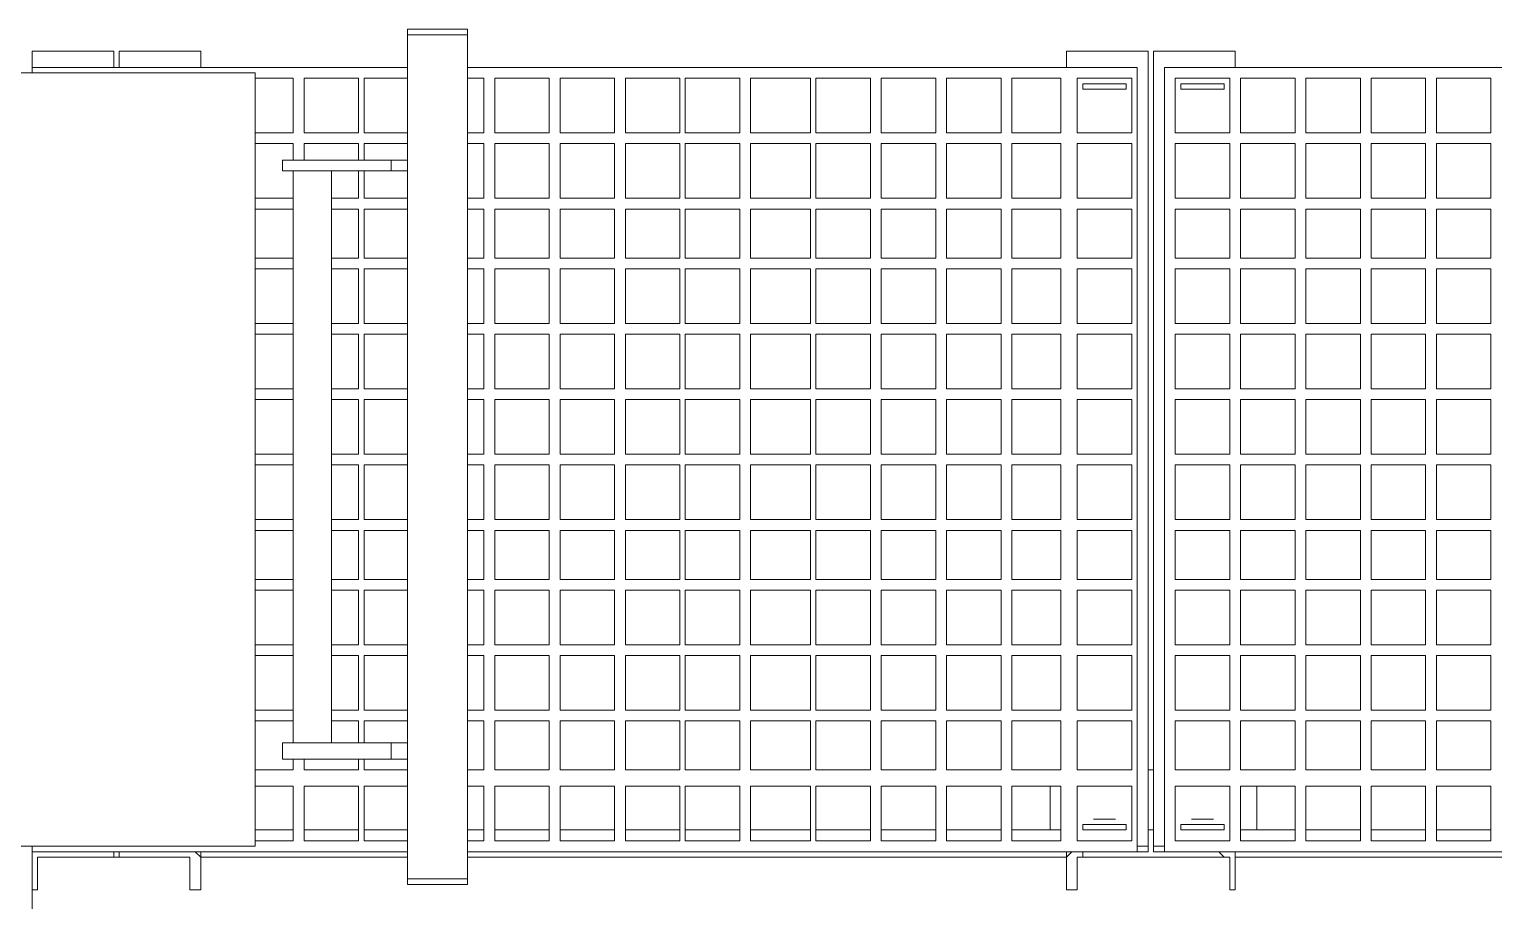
# Model space of a CAD drawing. Header units: metres. Extents: x -13933 to 152404, y -7861 to 21912.
# Drawn here: x 3802.2 to 3888.8, y 681.2 to 732.8 of the extents above; entities that cross this region are included whole.
import ezdxf

# ---------------------------------------------------------------- set-up
doc = ezdxf.new("R2010")
doc.units = ezdxf.units.M
doc.header["$LTSCALE"] = 100
doc.header["$MEASUREMENT"] = 0
doc.layers.get('0').update_dxf_attribs({"color": 9, "lineweight": 9})
doc.layers.add('32-ekipman', color=9, linetype='Continuous', lineweight=9)

# ---------------------------------------------------------------- blocks, each defined once
blk = doc.blocks.new('h')
for points in [[(182020.943, -16362.411), (182020.943, -16252.874)], [(181949.744, -16359.834), (181950.066, -16359.834)], [(181949.744, -16362.089), (181949.744, -16359.834)], [(181950.066, -16361.767), (181950.066, -16359.834)], [(181959.087, -16359.834), (181959.731, -16359.834)], [(181959.087, -16361.767), (181959.087, -16359.834)], [(181959.731, -16362.089), (181959.731, -16359.834)], [(181995.169, -16360.478), (181995.169, -16360.156)], [(181995.492, -16360.156), (181995.169, -16360.156)], [(181995.492, -16360.156), (181998.391, -16360.156)], [(181998.713, -16360.156), (181998.391, -16360.156)], [(181998.713, -16360.478), (181998.713, -16360.156)], [(182010.956, -16359.834), (182011.6, -16359.834)], [(182010.956, -16362.089), (182010.956, -16359.834)], [(182011.6, -16361.767), (182011.6, -16359.834)], [(182020.943, -16359.834), (182020.621, -16359.834)], [(182020.621, -16361.767), (182020.621, -16359.834)], [(181995.169, -16360.478), (181998.713, -16360.478)], [(181995.169, -16360.478), (181995.169, -16410.414)], [(181998.713, -16410.414), (181998.713, -16360.478)], [(181949.744, -16361.767), (181892.398, -16361.767)], [(181949.744, -16361.767), (181949.744, -16362.089)], [(181950.066, -16361.767), (181950.066, -16361.767), (181950.388, -16361.767), (181950.71, -16362.089)], [(181959.087, -16361.767), (181950.388, -16361.767)], [(181959.087, -16361.767), (181959.087, -16361.767), (181958.765, -16361.767), (181958.765, -16362.089), (181958.442, -16362.089)], [(181959.731, -16361.767), (181959.409, -16362.089)], [(181995.169, -16361.767), (181959.731, -16361.767)], [(182010.956, -16361.767), (181998.713, -16361.767)], [(182010.956, -16361.767), (182010.956, -16361.767), (182011.278, -16362.089)], [(182020.298, -16361.767), (182011.6, -16361.767)], [(182012.244, -16361.767), (182011.6, -16361.767), (182011.6, -16361.767)], [(182015.788, -16361.767), (182012.244, -16361.767)], [(182015.788, -16362.089), (182015.788, -16361.767)], [(182019.976, -16361.767), (182016.11, -16361.767)], [(182016.11, -16361.767), (182016.11, -16362.089)], [(182020.621, -16361.767), (182020.621, -16361.767), (182019.976, -16361.767)], [(182020.943, -16362.089), (182020.943, -16361.767)], [(181953.932, -16362.089), (181888.21, -16362.089)], [(181937.824, -16362.733), (181934.602, -16362.733)], [(181934.602, -16362.733), (181934.602, -16365.955)], [(181937.824, -16365.955), (181937.824, -16362.733)], [(181941.69, -16362.733), (181938.468, -16362.733)], [(181938.468, -16362.733), (181938.468, -16365.955)], [(181941.69, -16365.955), (181941.69, -16362.733)], [(181945.556, -16362.733), (181942.334, -16362.733)], [(181942.334, -16362.733), (181942.334, -16365.955)], [(181945.556, -16365.955), (181945.556, -16362.733)], [(181949.422, -16362.733), (181946.2, -16362.733)], [(181946.2, -16362.733), (181946.2, -16365.955)], [(181949.422, -16365.955), (181949.422, -16362.733)], [(181953.288, -16362.733), (181950.066, -16362.733)], [(181950.066, -16362.733), (181950.066, -16365.955)], [(181954.576, -16362.089), (181950.71, -16362.089)], [(181953.288, -16365.955), (181953.288, -16362.733)], [(181953.932, -16408.481), (181953.932, -16362.089)], [(181954.576, -16362.411), (181953.932, -16362.411)], [(181954.576, -16409.447), (181954.576, -16362.089)], [(181954.899, -16362.089), (181958.442, -16362.089)], [(181954.899, -16409.447), (181954.899, -16362.089)], [(181955.543, -16362.411), (181954.899, -16362.411)], [(181995.169, -16362.089), (181955.543, -16362.089)], [(181955.543, -16362.089), (181955.543, -16408.481)], [(181959.087, -16362.733), (181955.865, -16362.733)], [(181955.865, -16362.733), (181955.865, -16365.955)], [(181959.087, -16365.955), (181959.087, -16362.733)], [(181962.953, -16362.733), (181960.053, -16362.733)], [(181960.053, -16362.733), (181960.053, -16365.955)], [(181962.953, -16365.955), (181962.953, -16362.733)], [(181966.819, -16362.733), (181963.597, -16362.733)], [(181963.597, -16362.733), (181963.597, -16365.955)], [(181966.819, -16365.955), (181966.819, -16362.733)], [(181970.685, -16362.733), (181967.463, -16362.733)], [(181967.463, -16362.733), (181967.463, -16365.955)], [(181970.685, -16365.955), (181970.685, -16362.733)], [(181974.551, -16362.733), (181971.329, -16362.733)], [(181971.329, -16362.733), (181971.329, -16365.955)], [(181974.551, -16365.955), (181974.551, -16362.733)], [(181978.417, -16362.733), (181974.873, -16362.733)], [(181974.873, -16362.733), (181974.873, -16365.955)], [(181978.417, -16365.955), (181978.417, -16362.733)], [(181982.283, -16362.733), (181979.061, -16362.733)], [(181979.061, -16362.733), (181979.061, -16365.955)], [(181982.283, -16365.955), (181982.283, -16362.733)], [(181985.827, -16362.733), (181982.605, -16362.733)], [(181982.605, -16362.733), (181982.605, -16365.955)], [(181985.827, -16365.955), (181985.827, -16362.733)], [(181989.693, -16362.733), (181986.471, -16362.733)], [(181986.471, -16362.733), (181986.471, -16365.955)], [(181989.693, -16365.955), (181989.693, -16362.733)], [(181993.559, -16362.733), (181990.337, -16362.733)], [(181990.337, -16362.733), (181990.337, -16365.955)], [(181993.559, -16365.955), (181993.559, -16362.733)], [(181995.169, -16362.733), (181994.203, -16362.733)], [(181994.203, -16362.733), (181994.203, -16365.955)], [(182020.943, -16362.089), (181998.713, -16362.089)], [(182001.291, -16362.733), (181998.713, -16362.733)], [(182001.291, -16365.955), (182001.291, -16362.733)], [(182004.834, -16362.733), (182001.613, -16362.733)], [(182001.613, -16362.733), (182001.613, -16365.955)], [(182004.834, -16365.955), (182004.834, -16362.733)], [(182007.734, -16362.733), (182005.479, -16362.733)], [(182005.479, -16362.733), (182005.479, -16365.955)], [(182007.734, -16362.411), (182021.587, -16362.411)], [(182007.734, -16408.159), (182007.734, -16362.411)], [(182020.621, -16362.089), (182020.943, -16362.089)], [(182020.943, -16362.411), (182020.943, -16362.089)], [(181937.824, -16363.378), (181934.602, -16363.378)], [(181941.69, -16363.378), (181938.468, -16363.378)], [(181945.556, -16363.378), (181942.334, -16363.378)], [(181949.422, -16363.378), (181946.2, -16363.378)], [(181948.455, -16365.955), (181948.455, -16363.378)], [(181952.966, -16363.378), (181950.388, -16363.378)], [(181950.388, -16363.7), (181950.388, -16363.378)], [(181952.321, -16363.378), (181951.033, -16363.378)], [(181952.966, -16363.7), (181952.966, -16363.378)], [(181954.899, -16363.378), (181954.576, -16363.378)], [(181956.187, -16363.378), (181958.765, -16363.378)], [(181956.187, -16363.378), (181956.187, -16363.7)], [(181956.832, -16363.378), (181958.12, -16363.378)], [(181958.765, -16363.378), (181958.765, -16363.7)], [(181962.953, -16363.378), (181960.053, -16363.378)], [(181960.698, -16363.378), (181960.698, -16365.955)], [(181966.819, -16363.378), (181963.597, -16363.378)], [(181970.685, -16363.378), (181967.463, -16363.378)], [(181974.551, -16363.378), (181971.329, -16363.378)], [(181978.417, -16363.378), (181974.873, -16363.378)], [(181982.283, -16363.378), (181979.061, -16363.378)], [(181985.827, -16363.378), (181982.605, -16363.378)], [(181989.693, -16363.378), (181986.471, -16363.378)], [(181993.559, -16363.378), (181990.337, -16363.378)], [(181995.169, -16363.378), (181994.203, -16363.378)], [(182001.291, -16363.378), (181998.713, -16363.378)], [(182004.834, -16363.378), (182001.613, -16363.378)], [(182007.734, -16363.378), (182005.479, -16363.378)], [(181952.966, -16363.7), (181950.388, -16363.7)], [(181951.033, -16364.022), (181952.321, -16364.022)], [(181958.765, -16363.7), (181956.187, -16363.7)], [(181958.12, -16364.022), (181956.832, -16364.022)], [(181934.602, -16365.955), (181937.824, -16365.955)], [(181938.468, -16365.955), (181941.69, -16365.955)], [(181942.334, -16365.955), (181945.556, -16365.955)], [(181946.2, -16365.955), (181949.422, -16365.955)], [(181950.066, -16365.955), (181953.288, -16365.955)], [(181955.865, -16365.955), (181959.087, -16365.955)], [(181960.053, -16365.955), (181962.953, -16365.955)], [(181963.597, -16365.955), (181966.819, -16365.955)], [(181967.463, -16365.955), (181970.685, -16365.955)], [(181971.329, -16365.955), (181974.551, -16365.955)], [(181974.873, -16365.955), (181978.417, -16365.955)], [(181979.061, -16365.955), (181982.283, -16365.955)], [(181982.605, -16365.955), (181985.827, -16365.955)], [(181986.471, -16365.955), (181989.693, -16365.955)], [(181990.337, -16365.955), (181993.559, -16365.955)], [(181994.203, -16365.955), (181995.169, -16365.955)], [(181998.713, -16365.955), (182001.291, -16365.955)], [(182001.613, -16365.955), (182004.834, -16365.955)], [(182005.479, -16365.955), (182007.734, -16365.955)], [(181937.824, -16366.921), (181934.602, -16366.921)], [(181934.602, -16366.921), (181934.602, -16369.821)], [(181937.824, -16369.821), (181937.824, -16366.921)], [(181941.69, -16366.921), (181938.468, -16366.921)], [(181938.468, -16366.921), (181938.468, -16369.821)], [(181941.69, -16369.821), (181941.69, -16366.921)], [(181945.556, -16366.921), (181942.334, -16366.921)], [(181942.334, -16366.921), (181942.334, -16369.821)], [(181945.556, -16369.821), (181945.556, -16366.921)], [(181949.422, -16366.921), (181946.2, -16366.921)], [(181946.2, -16366.921), (181946.2, -16369.821)], [(181949.422, -16366.921), (181948.455, -16366.921)], [(181949.422, -16369.821), (181949.422, -16366.921)], [(181953.288, -16366.921), (181950.066, -16366.921)], [(181950.066, -16366.921), (181950.066, -16369.821)], [(181953.288, -16369.821), (181953.288, -16366.921)], [(181954.899, -16366.921), (181954.576, -16366.921)], [(181959.087, -16366.921), (181955.865, -16366.921)], [(181955.865, -16366.921), (181955.865, -16369.821)], [(181959.087, -16369.821), (181959.087, -16366.921)], [(181960.698, -16366.921), (181960.053, -16366.921)], [(181962.953, -16366.921), (181960.053, -16366.921)], [(181960.053, -16366.921), (181960.053, -16369.821)], [(181962.953, -16369.821), (181962.953, -16366.921)], [(181966.819, -16366.921), (181963.597, -16366.921)], [(181963.597, -16366.921), (181963.597, -16369.821)], [(181966.819, -16369.821), (181966.819, -16366.921)], [(181970.685, -16366.921), (181967.463, -16366.921)], [(181967.463, -16366.921), (181967.463, -16369.821)], [(181970.685, -16369.821), (181970.685, -16366.921)], [(181974.551, -16366.921), (181971.329, -16366.921)], [(181971.329, -16366.921), (181971.329, -16369.821)], [(181974.551, -16369.821), (181974.551, -16366.921)], [(181978.417, -16366.921), (181974.873, -16366.921)], [(181974.873, -16366.921), (181974.873, -16369.821)], [(181978.417, -16369.821), (181978.417, -16366.921)], [(181982.283, -16366.921), (181979.061, -16366.921)], [(181979.061, -16366.921), (181979.061, -16369.821)], [(181982.283, -16369.821), (181982.283, -16366.921)], [(181985.827, -16366.921), (181982.605, -16366.921)], [(181982.605, -16366.921), (181982.605, -16369.821)], [(181985.827, -16369.821), (181985.827, -16366.921)], [(181989.693, -16366.921), (181986.471, -16366.921)], [(181986.471, -16366.921), (181986.471, -16369.821)], [(181989.693, -16369.821), (181989.693, -16366.921)], [(181993.559, -16366.921), (181990.337, -16366.921)], [(181990.337, -16366.921), (181990.337, -16369.821)], [(181993.559, -16369.821), (181993.559, -16366.921)], [(181995.169, -16366.921), (181994.203, -16366.921)], [(181994.203, -16366.921), (181994.203, -16369.821)], [(182001.291, -16366.921), (181998.713, -16366.921)], [(182001.291, -16367.566), (182001.291, -16366.921)], [(182004.834, -16366.921), (182001.613, -16366.921)], [(182001.613, -16366.921), (182001.613, -16367.566)], [(182004.834, -16367.566), (182004.834, -16366.921)], [(182007.734, -16366.921), (182005.479, -16366.921)], [(182005.479, -16366.921), (182005.479, -16367.566)], [(182006.123, -16367.566), (181998.713, -16367.566)], [(181999.68, -16367.566), (181999.68, -16368.532)], [(182006.123, -16367.566), (182006.123, -16368.532)], [(182006.123, -16368.532), (181998.713, -16368.532)], [(182001.291, -16369.821), (182001.291, -16368.532)], [(182001.613, -16368.532), (182001.613, -16369.821)], [(182003.224, -16402.36), (182003.224, -16368.532)], [(182005.479, -16402.36), (182005.479, -16368.532)], [(181934.602, -16369.821), (181937.824, -16369.821)], [(181937.824, -16370.465), (181934.602, -16370.465)], [(181934.602, -16370.465), (181934.602, -16373.687)], [(181937.824, -16373.687), (181937.824, -16370.465)], [(181938.468, -16369.821), (181941.69, -16369.821)], [(181941.69, -16370.465), (181938.468, -16370.465)], [(181938.468, -16370.465), (181938.468, -16373.687)], [(181941.69, -16373.687), (181941.69, -16370.465)], [(181942.334, -16369.821), (181945.556, -16369.821)], [(181945.556, -16370.465), (181942.334, -16370.465)], [(181942.334, -16370.465), (181942.334, -16373.687)], [(181945.556, -16373.687), (181945.556, -16370.465)], [(181946.2, -16369.821), (181949.422, -16369.821)], [(181949.422, -16370.465), (181946.2, -16370.465)], [(181946.2, -16370.465), (181946.2, -16373.687)], [(181949.422, -16373.687), (181949.422, -16370.465)], [(181950.066, -16369.821), (181953.288, -16369.821)], [(181953.288, -16370.465), (181950.066, -16370.465)], [(181950.066, -16370.465), (181950.066, -16373.687)], [(181953.288, -16373.687), (181953.288, -16370.465)], [(181955.865, -16369.821), (181959.087, -16369.821)], [(181959.087, -16370.465), (181955.865, -16370.465)], [(181955.865, -16370.465), (181955.865, -16373.687)], [(181959.087, -16373.687), (181959.087, -16370.465)], [(181960.053, -16369.821), (181962.953, -16369.821)], [(181962.953, -16370.465), (181960.053, -16370.465)], [(181960.053, -16370.465), (181960.053, -16373.687)], [(181962.953, -16373.687), (181962.953, -16370.465)], [(181963.597, -16369.821), (181966.819, -16369.821)], [(181966.819, -16370.465), (181963.597, -16370.465)], [(181963.597, -16370.465), (181963.597, -16373.687)], [(181966.819, -16373.687), (181966.819, -16370.465)], [(181967.463, -16369.821), (181970.685, -16369.821)], [(181970.685, -16370.465), (181967.463, -16370.465)], [(181967.463, -16370.465), (181967.463, -16373.687)], [(181970.685, -16373.687), (181970.685, -16370.465)], [(181971.329, -16369.821), (181974.551, -16369.821)], [(181974.551, -16370.465), (181971.329, -16370.465)], [(181971.329, -16370.465), (181971.329, -16373.687)], [(181974.551, -16373.687), (181974.551, -16370.465)], [(181974.873, -16369.821), (181978.417, -16369.821)], [(181978.417, -16370.465), (181974.873, -16370.465)], [(181974.873, -16370.465), (181974.873, -16373.687)], [(181978.417, -16373.687), (181978.417, -16370.465)], [(181979.061, -16369.821), (181982.283, -16369.821)], [(181982.283, -16370.465), (181979.061, -16370.465)], [(181979.061, -16370.465), (181979.061, -16373.687)], [(181982.283, -16373.687), (181982.283, -16370.465)], [(181982.605, -16369.821), (181985.827, -16369.821)], [(181985.827, -16370.465), (181982.605, -16370.465)], [(181982.605, -16370.465), (181982.605, -16373.687)], [(181985.827, -16373.687), (181985.827, -16370.465)], [(181986.471, -16369.821), (181989.693, -16369.821)], [(181989.693, -16370.465), (181986.471, -16370.465)], [(181986.471, -16370.465), (181986.471, -16373.687)], [(181989.693, -16373.687), (181989.693, -16370.465)], [(181990.337, -16369.821), (181993.559, -16369.821)], [(181993.559, -16370.465), (181990.337, -16370.465)], [(181990.337, -16370.465), (181990.337, -16373.687)], [(181993.559, -16373.687), (181993.559, -16370.465)], [(181994.203, -16369.821), (181995.169, -16369.821)], [(181995.169, -16370.465), (181994.203, -16370.465)], [(181994.203, -16370.465), (181994.203, -16373.687)], [(181998.713, -16369.821), (182001.291, -16369.821)], [(182001.291, -16370.465), (181998.713, -16370.465)], [(182001.291, -16373.687), (182001.291, -16370.465)], [(182001.613, -16369.821), (182003.224, -16369.821)], [(182003.224, -16370.465), (182001.613, -16370.465)], [(182001.613, -16370.465), (182001.613, -16373.687)], [(182005.479, -16369.821), (182007.734, -16369.821)], [(182007.734, -16370.465), (182005.479, -16370.465)], [(181934.602, -16373.687), (181937.824, -16373.687)], [(181938.468, -16373.687), (181941.69, -16373.687)], [(181942.334, -16373.687), (181945.556, -16373.687)], [(181946.2, -16373.687), (181949.422, -16373.687)], [(181950.066, -16373.687), (181953.288, -16373.687)], [(181955.865, -16373.687), (181959.087, -16373.687)], [(181960.053, -16373.687), (181962.953, -16373.687)], [(181963.597, -16373.687), (181966.819, -16373.687)], [(181967.463, -16373.687), (181970.685, -16373.687)], [(181971.329, -16373.687), (181974.551, -16373.687)], [(181974.873, -16373.687), (181978.417, -16373.687)], [(181979.061, -16373.687), (181982.283, -16373.687)], [(181982.605, -16373.687), (181985.827, -16373.687)], [(181986.471, -16373.687), (181989.693, -16373.687)], [(181990.337, -16373.687), (181993.559, -16373.687)], [(181994.203, -16373.687), (181995.169, -16373.687)], [(181998.713, -16373.687), (182001.291, -16373.687)], [(182001.613, -16373.687), (182003.224, -16373.687)], [(182005.479, -16373.687), (182007.734, -16373.687)], [(181937.824, -16374.331), (181934.602, -16374.331)], [(181934.602, -16374.331), (181934.602, -16377.553)], [(181937.824, -16377.553), (181937.824, -16374.331)], [(181941.69, -16374.331), (181938.468, -16374.331)], [(181938.468, -16374.331), (181938.468, -16377.553)], [(181941.69, -16377.553), (181941.69, -16374.331)], [(181945.556, -16374.331), (181942.334, -16374.331)], [(181942.334, -16374.331), (181942.334, -16377.553)], [(181945.556, -16377.553), (181945.556, -16374.331)], [(181949.422, -16374.331), (181946.2, -16374.331)], [(181946.2, -16374.331), (181946.2, -16377.553)], [(181949.422, -16377.553), (181949.422, -16374.331)], [(181953.288, -16374.331), (181950.066, -16374.331)], [(181950.066, -16374.331), (181950.066, -16377.553)], [(181953.288, -16377.553), (181953.288, -16374.331)], [(181959.087, -16374.331), (181955.865, -16374.331)], [(181955.865, -16374.331), (181955.865, -16377.553)], [(181959.087, -16377.553), (181959.087, -16374.331)], [(181962.953, -16374.331), (181960.053, -16374.331)], [(181960.053, -16374.331), (181960.053, -16377.553)], [(181962.953, -16377.553), (181962.953, -16374.331)], [(181966.819, -16374.331), (181963.597, -16374.331)], [(181963.597, -16374.331), (181963.597, -16377.553)], [(181966.819, -16377.553), (181966.819, -16374.331)], [(181970.685, -16374.331), (181967.463, -16374.331)], [(181967.463, -16374.331), (181967.463, -16377.553)], [(181970.685, -16377.553), (181970.685, -16374.331)], [(181974.551, -16374.331), (181971.329, -16374.331)], [(181971.329, -16374.331), (181971.329, -16377.553)], [(181974.551, -16377.553), (181974.551, -16374.331)], [(181978.417, -16374.331), (181974.873, -16374.331)], [(181974.873, -16374.331), (181974.873, -16377.553)], [(181978.417, -16377.553), (181978.417, -16374.331)], [(181982.283, -16374.331), (181979.061, -16374.331)], [(181979.061, -16374.331), (181979.061, -16377.553)], [(181982.283, -16377.553), (181982.283, -16374.331)], [(181985.827, -16374.331), (181982.605, -16374.331)], [(181982.605, -16374.331), (181982.605, -16377.553)], [(181985.827, -16377.553), (181985.827, -16374.331)], [(181989.693, -16374.331), (181986.471, -16374.331)], [(181986.471, -16374.331), (181986.471, -16377.553)], [(181989.693, -16377.553), (181989.693, -16374.331)], [(181993.559, -16374.331), (181990.337, -16374.331)], [(181990.337, -16374.331), (181990.337, -16377.553)], [(181993.559, -16377.553), (181993.559, -16374.331)], [(181995.169, -16374.331), (181994.203, -16374.331)], [(181994.203, -16374.331), (181994.203, -16377.553)], [(182001.291, -16374.331), (181998.713, -16374.331)], [(182001.291, -16377.553), (182001.291, -16374.331)], [(182003.224, -16374.331), (182001.613, -16374.331)], [(182001.613, -16374.331), (182001.613, -16377.553)], [(182007.734, -16374.331), (182005.479, -16374.331)], [(181934.602, -16377.553), (181937.824, -16377.553)], [(181937.824, -16378.197), (181934.602, -16378.197)], [(181934.602, -16378.197), (181934.602, -16381.097)], [(181937.824, -16381.097), (181937.824, -16378.197)], [(181938.468, -16377.553), (181941.69, -16377.553)], [(181941.69, -16378.197), (181938.468, -16378.197)], [(181938.468, -16378.197), (181938.468, -16381.097)], [(181941.69, -16381.097), (181941.69, -16378.197)], [(181942.334, -16377.553), (181945.556, -16377.553)], [(181945.556, -16378.197), (181942.334, -16378.197)], [(181942.334, -16378.197), (181942.334, -16381.097)], [(181945.556, -16381.097), (181945.556, -16378.197)], [(181946.2, -16377.553), (181949.422, -16377.553)], [(181949.422, -16378.197), (181946.2, -16378.197)], [(181946.2, -16378.197), (181946.2, -16381.097)], [(181949.422, -16381.097), (181949.422, -16378.197)], [(181950.066, -16377.553), (181953.288, -16377.553)], [(181953.288, -16378.197), (181950.066, -16378.197)], [(181950.066, -16378.197), (181950.066, -16381.097)], [(181953.288, -16381.097), (181953.288, -16378.197)], [(181955.865, -16377.553), (181959.087, -16377.553)], [(181959.087, -16378.197), (181955.865, -16378.197)], [(181955.865, -16378.197), (181955.865, -16381.097)], [(181959.087, -16381.097), (181959.087, -16378.197)], [(181960.053, -16377.553), (181962.953, -16377.553)], [(181962.953, -16378.197), (181960.053, -16378.197)], [(181960.053, -16378.197), (181960.053, -16381.097)], [(181962.953, -16381.097), (181962.953, -16378.197)], [(181963.597, -16377.553), (181966.819, -16377.553)], [(181966.819, -16378.197), (181963.597, -16378.197)], [(181963.597, -16378.197), (181963.597, -16381.097)], [(181966.819, -16381.097), (181966.819, -16378.197)], [(181967.463, -16377.553), (181970.685, -16377.553)], [(181970.685, -16378.197), (181967.463, -16378.197)], [(181967.463, -16378.197), (181967.463, -16381.097)], [(181970.685, -16381.097), (181970.685, -16378.197)], [(181971.329, -16377.553), (181974.551, -16377.553)], [(181974.551, -16378.197), (181971.329, -16378.197)], [(181971.329, -16378.197), (181971.329, -16381.097)], [(181974.551, -16381.097), (181974.551, -16378.197)], [(181974.873, -16377.553), (181978.417, -16377.553)], [(181978.417, -16378.197), (181974.873, -16378.197)], [(181974.873, -16378.197), (181974.873, -16381.097)], [(181978.417, -16381.097), (181978.417, -16378.197)], [(181979.061, -16377.553), (181982.283, -16377.553)], [(181982.283, -16378.197), (181979.061, -16378.197)], [(181979.061, -16378.197), (181979.061, -16381.097)], [(181982.283, -16381.097), (181982.283, -16378.197)], [(181982.605, -16377.553), (181985.827, -16377.553)], [(181985.827, -16378.197), (181982.605, -16378.197)], [(181982.605, -16378.197), (181982.605, -16381.097)], [(181985.827, -16381.097), (181985.827, -16378.197)], [(181986.471, -16377.553), (181989.693, -16377.553)], [(181989.693, -16378.197), (181986.471, -16378.197)], [(181986.471, -16378.197), (181986.471, -16381.097)], [(181989.693, -16381.097), (181989.693, -16378.197)], [(181990.337, -16377.553), (181993.559, -16377.553)], [(181993.559, -16378.197), (181990.337, -16378.197)], [(181990.337, -16378.197), (181990.337, -16381.097)], [(181993.559, -16381.097), (181993.559, -16378.197)], [(181994.203, -16377.553), (181995.169, -16377.553)], [(181995.169, -16378.197), (181994.203, -16378.197)], [(181994.203, -16378.197), (181994.203, -16381.097)], [(181998.713, -16377.553), (182001.291, -16377.553)], [(182001.291, -16378.197), (181998.713, -16378.197)], [(182001.291, -16381.097), (182001.291, -16378.197)], [(182001.613, -16377.553), (182003.224, -16377.553)], [(182003.224, -16378.197), (182001.613, -16378.197)], [(182001.613, -16378.197), (182001.613, -16381.097)], [(182005.479, -16377.553), (182007.734, -16377.553)], [(182007.734, -16378.197), (182005.479, -16378.197)], [(181934.602, -16381.097), (181937.824, -16381.097)], [(181937.824, -16381.741), (181934.602, -16381.741)], [(181934.602, -16381.741), (181934.602, -16384.963)], [(181937.824, -16384.963), (181937.824, -16381.741)], [(181938.468, -16381.097), (181941.69, -16381.097)], [(181941.69, -16381.741), (181938.468, -16381.741)], [(181938.468, -16381.741), (181938.468, -16384.963)], [(181941.69, -16384.963), (181941.69, -16381.741)], [(181942.334, -16381.097), (181945.556, -16381.097)], [(181945.556, -16381.741), (181942.334, -16381.741)], [(181942.334, -16381.741), (181942.334, -16384.963)], [(181945.556, -16384.963), (181945.556, -16381.741)], [(181946.2, -16381.097), (181949.422, -16381.097)], [(181949.422, -16381.741), (181946.2, -16381.741)], [(181946.2, -16381.741), (181946.2, -16384.963)], [(181949.422, -16384.963), (181949.422, -16381.741)], [(181950.066, -16381.097), (181953.288, -16381.097)], [(181953.288, -16381.741), (181950.066, -16381.741)], [(181950.066, -16381.741), (181950.066, -16384.963)], [(181953.288, -16384.963), (181953.288, -16381.741)], [(181955.865, -16381.097), (181959.087, -16381.097)], [(181959.087, -16381.741), (181955.865, -16381.741)], [(181955.865, -16381.741), (181955.865, -16384.963)], [(181959.087, -16384.963), (181959.087, -16381.741)], [(181960.053, -16381.097), (181962.953, -16381.097)], [(181962.953, -16381.741), (181960.053, -16381.741)], [(181960.053, -16381.741), (181960.053, -16384.963)], [(181962.953, -16384.963), (181962.953, -16381.741)], [(181963.597, -16381.097), (181966.819, -16381.097)], [(181966.819, -16381.741), (181963.597, -16381.741)], [(181963.597, -16381.741), (181963.597, -16384.963)], [(181966.819, -16384.963), (181966.819, -16381.741)], [(181967.463, -16381.097), (181970.685, -16381.097)], [(181970.685, -16381.741), (181967.463, -16381.741)], [(181967.463, -16381.741), (181967.463, -16384.963)], [(181970.685, -16384.963), (181970.685, -16381.741)], [(181971.329, -16381.097), (181974.551, -16381.097)], [(181974.551, -16381.741), (181971.329, -16381.741)], [(181971.329, -16381.741), (181971.329, -16384.963)], [(181974.551, -16384.963), (181974.551, -16381.741)], [(181974.873, -16381.097), (181978.417, -16381.097)], [(181978.417, -16381.741), (181974.873, -16381.741)], [(181974.873, -16381.741), (181974.873, -16384.963)], [(181978.417, -16384.963), (181978.417, -16381.741)], [(181979.061, -16381.097), (181982.283, -16381.097)], [(181982.283, -16381.741), (181979.061, -16381.741)], [(181979.061, -16381.741), (181979.061, -16384.963)], [(181982.283, -16384.963), (181982.283, -16381.741)], [(181982.605, -16381.097), (181985.827, -16381.097)], [(181985.827, -16381.741), (181982.605, -16381.741)], [(181982.605, -16381.741), (181982.605, -16384.963)], [(181985.827, -16384.963), (181985.827, -16381.741)], [(181986.471, -16381.097), (181989.693, -16381.097)], [(181989.693, -16381.741), (181986.471, -16381.741)], [(181986.471, -16381.741), (181986.471, -16384.963)], [(181989.693, -16384.963), (181989.693, -16381.741)], [(181990.337, -16381.097), (181993.559, -16381.097)], [(181993.559, -16381.741), (181990.337, -16381.741)], [(181990.337, -16381.741), (181990.337, -16384.963)], [(181993.559, -16384.963), (181993.559, -16381.741)], [(181994.203, -16381.097), (181995.169, -16381.097)], [(181995.169, -16381.741), (181994.203, -16381.741)], [(181994.203, -16381.741), (181994.203, -16384.963)], [(181998.713, -16381.097), (182001.291, -16381.097)], [(182001.291, -16381.741), (181998.713, -16381.741)], [(182001.291, -16384.963), (182001.291, -16381.741)], [(182001.613, -16381.097), (182003.224, -16381.097)], [(182003.224, -16381.741), (182001.613, -16381.741)], [(182001.613, -16381.741), (182001.613, -16384.963)], [(182005.479, -16381.097), (182007.734, -16381.097)], [(182007.734, -16381.741), (182005.479, -16381.741)], [(181934.602, -16384.963), (181937.824, -16384.963)], [(181938.468, -16384.963), (181941.69, -16384.963)], [(181942.334, -16384.963), (181945.556, -16384.963)], [(181946.2, -16384.963), (181949.422, -16384.963)], [(181950.066, -16384.963), (181953.288, -16384.963)], [(181955.865, -16384.963), (181959.087, -16384.963)], [(181960.053, -16384.963), (181962.953, -16384.963)], [(181963.597, -16384.963), (181966.819, -16384.963)], [(181967.463, -16384.963), (181970.685, -16384.963)], [(181971.329, -16384.963), (181974.551, -16384.963)], [(181974.873, -16384.963), (181978.417, -16384.963)], [(181979.061, -16384.963), (181982.283, -16384.963)], [(181982.605, -16384.963), (181985.827, -16384.963)], [(181986.471, -16384.963), (181989.693, -16384.963)], [(181990.337, -16384.963), (181993.559, -16384.963)], [(181994.203, -16384.963), (181995.169, -16384.963)], [(181998.713, -16384.963), (182001.291, -16384.963)], [(182001.613, -16384.963), (182003.224, -16384.963)], [(182005.479, -16384.963), (182007.734, -16384.963)], [(181937.824, -16385.607), (181934.602, -16385.607)], [(181934.602, -16385.607), (181934.602, -16388.829)], [(181937.824, -16388.829), (181937.824, -16385.607)], [(181941.69, -16385.607), (181938.468, -16385.607)], [(181938.468, -16385.607), (181938.468, -16388.829)], [(181941.69, -16388.829), (181941.69, -16385.607)], [(181945.556, -16385.607), (181942.334, -16385.607)], [(181942.334, -16385.607), (181942.334, -16388.829)], [(181945.556, -16388.829), (181945.556, -16385.607)], [(181949.422, -16385.607), (181946.2, -16385.607)], [(181946.2, -16385.607), (181946.2, -16388.829)], [(181949.422, -16388.829), (181949.422, -16385.607)], [(181953.288, -16385.607), (181950.066, -16385.607)], [(181950.066, -16385.607), (181950.066, -16388.829)], [(181953.288, -16388.829), (181953.288, -16385.607)], [(181959.087, -16385.607), (181955.865, -16385.607)], [(181955.865, -16385.607), (181955.865, -16388.829)], [(181959.087, -16388.829), (181959.087, -16385.607)], [(181962.953, -16385.607), (181960.053, -16385.607)], [(181960.053, -16385.607), (181960.053, -16388.829)], [(181962.953, -16388.829), (181962.953, -16385.607)], [(181966.819, -16385.607), (181963.597, -16385.607)], [(181963.597, -16385.607), (181963.597, -16388.829)], [(181966.819, -16388.829), (181966.819, -16385.607)], [(181970.685, -16385.607), (181967.463, -16385.607)], [(181967.463, -16385.607), (181967.463, -16388.829)], [(181970.685, -16388.829), (181970.685, -16385.607)], [(181974.551, -16385.607), (181971.329, -16385.607)], [(181971.329, -16385.607), (181971.329, -16388.829)], [(181974.551, -16388.829), (181974.551, -16385.607)], [(181978.417, -16385.607), (181974.873, -16385.607)], [(181974.873, -16385.607), (181974.873, -16388.829)], [(181978.417, -16388.829), (181978.417, -16385.607)], [(181982.283, -16385.607), (181979.061, -16385.607)], [(181979.061, -16385.607), (181979.061, -16388.829)], [(181982.283, -16388.829), (181982.283, -16385.607)], [(181985.827, -16385.607), (181982.605, -16385.607)], [(181982.605, -16385.607), (181982.605, -16388.829)], [(181985.827, -16388.829), (181985.827, -16385.607)], [(181989.693, -16385.607), (181986.471, -16385.607)], [(181986.471, -16385.607), (181986.471, -16388.829)], [(181989.693, -16388.829), (181989.693, -16385.607)], [(181993.559, -16385.607), (181990.337, -16385.607)], [(181990.337, -16385.607), (181990.337, -16388.829)], [(181993.559, -16388.829), (181993.559, -16385.607)], [(181995.169, -16385.607), (181994.203, -16385.607)], [(181994.203, -16385.607), (181994.203, -16388.829)], [(182001.291, -16385.607), (181998.713, -16385.607)], [(182001.291, -16388.829), (182001.291, -16385.607)], [(182003.224, -16385.607), (182001.613, -16385.607)], [(182001.613, -16385.607), (182001.613, -16388.829)], [(182007.734, -16385.607), (182005.479, -16385.607)], [(181934.602, -16388.829), (181937.824, -16388.829)], [(181937.824, -16389.473), (181934.602, -16389.473)], [(181934.602, -16389.473), (181934.602, -16392.695)], [(181937.824, -16392.695), (181937.824, -16389.473)], [(181938.468, -16388.829), (181941.69, -16388.829)], [(181941.69, -16389.473), (181938.468, -16389.473)], [(181938.468, -16389.473), (181938.468, -16392.695)], [(181941.69, -16392.695), (181941.69, -16389.473)], [(181942.334, -16388.829), (181945.556, -16388.829)], [(181945.556, -16389.473), (181942.334, -16389.473)], [(181942.334, -16389.473), (181942.334, -16392.695)], [(181945.556, -16392.695), (181945.556, -16389.473)], [(181946.2, -16388.829), (181949.422, -16388.829)], [(181949.422, -16389.473), (181946.2, -16389.473)], [(181946.2, -16389.473), (181946.2, -16392.695)], [(181949.422, -16392.695), (181949.422, -16389.473)], [(181950.066, -16388.829), (181953.288, -16388.829)], [(181953.288, -16389.473), (181950.066, -16389.473)], [(181950.066, -16389.473), (181950.066, -16392.695)], [(181953.288, -16392.695), (181953.288, -16389.473)], [(181955.865, -16388.829), (181959.087, -16388.829)], [(181959.087, -16389.473), (181955.865, -16389.473)], [(181955.865, -16389.473), (181955.865, -16392.695)], [(181959.087, -16392.695), (181959.087, -16389.473)], [(181960.053, -16388.829), (181962.953, -16388.829)], [(181962.953, -16389.473), (181960.053, -16389.473)], [(181960.053, -16389.473), (181960.053, -16392.695)], [(181962.953, -16392.695), (181962.953, -16389.473)], [(181963.597, -16388.829), (181966.819, -16388.829)], [(181966.819, -16389.473), (181963.597, -16389.473)], [(181963.597, -16389.473), (181963.597, -16392.695)], [(181966.819, -16392.695), (181966.819, -16389.473)], [(181967.463, -16388.829), (181970.685, -16388.829)], [(181970.685, -16389.473), (181967.463, -16389.473)], [(181967.463, -16389.473), (181967.463, -16392.695)], [(181970.685, -16392.695), (181970.685, -16389.473)], [(181971.329, -16388.829), (181974.551, -16388.829)], [(181974.551, -16389.473), (181971.329, -16389.473)], [(181971.329, -16389.473), (181971.329, -16392.695)], [(181974.551, -16392.695), (181974.551, -16389.473)], [(181974.873, -16388.829), (181978.417, -16388.829)], [(181978.417, -16389.473), (181974.873, -16389.473)], [(181974.873, -16389.473), (181974.873, -16392.695)], [(181978.417, -16392.695), (181978.417, -16389.473)], [(181979.061, -16388.829), (181982.283, -16388.829)], [(181982.283, -16389.473), (181979.061, -16389.473)], [(181979.061, -16389.473), (181979.061, -16392.695)], [(181982.283, -16392.695), (181982.283, -16389.473)], [(181982.605, -16388.829), (181985.827, -16388.829)], [(181985.827, -16389.473), (181982.605, -16389.473)], [(181982.605, -16389.473), (181982.605, -16392.695)], [(181985.827, -16392.695), (181985.827, -16389.473)], [(181986.471, -16388.829), (181989.693, -16388.829)], [(181989.693, -16389.473), (181986.471, -16389.473)], [(181986.471, -16389.473), (181986.471, -16392.695)], [(181989.693, -16392.695), (181989.693, -16389.473)], [(181990.337, -16388.829), (181993.559, -16388.829)], [(181993.559, -16389.473), (181990.337, -16389.473)], [(181990.337, -16389.473), (181990.337, -16392.695)], [(181993.559, -16392.695), (181993.559, -16389.473)], [(181994.203, -16388.829), (181995.169, -16388.829)], [(181995.169, -16389.473), (181994.203, -16389.473)], [(181994.203, -16389.473), (181994.203, -16392.695)], [(181998.713, -16388.829), (182001.291, -16388.829)], [(182001.291, -16389.473), (181998.713, -16389.473)], [(182001.291, -16392.695), (182001.291, -16389.473)], [(182001.613, -16388.829), (182003.224, -16388.829)], [(182003.224, -16389.473), (182001.613, -16389.473)], [(182001.613, -16389.473), (182001.613, -16392.695)], [(182005.479, -16388.829), (182007.734, -16388.829)], [(182007.734, -16389.473), (182005.479, -16389.473)], [(181934.602, -16392.695), (181937.824, -16392.695)], [(181938.468, -16392.695), (181941.69, -16392.695)], [(181942.334, -16392.695), (181945.556, -16392.695)], [(181946.2, -16392.695), (181949.422, -16392.695)], [(181950.066, -16392.695), (181953.288, -16392.695)], [(181955.865, -16392.695), (181959.087, -16392.695)], [(181960.053, -16392.695), (181962.953, -16392.695)], [(181963.597, -16392.695), (181966.819, -16392.695)], [(181967.463, -16392.695), (181970.685, -16392.695)], [(181971.329, -16392.695), (181974.551, -16392.695)], [(181974.873, -16392.695), (181978.417, -16392.695)], [(181979.061, -16392.695), (181982.283, -16392.695)], [(181982.605, -16392.695), (181985.827, -16392.695)], [(181986.471, -16392.695), (181989.693, -16392.695)], [(181990.337, -16392.695), (181993.559, -16392.695)], [(181994.203, -16392.695), (181995.169, -16392.695)], [(181998.713, -16392.695), (182001.291, -16392.695)], [(182001.613, -16392.695), (182003.224, -16392.695)], [(182005.479, -16392.695), (182007.734, -16392.695)], [(181937.824, -16393.339), (181934.602, -16393.339)], [(181934.602, -16393.339), (181934.602, -16396.561)], [(181937.824, -16396.561), (181937.824, -16393.339)], [(181941.69, -16393.339), (181938.468, -16393.339)], [(181938.468, -16393.339), (181938.468, -16396.561)], [(181941.69, -16396.561), (181941.69, -16393.339)], [(181945.556, -16393.339), (181942.334, -16393.339)], [(181942.334, -16393.339), (181942.334, -16396.561)], [(181945.556, -16396.561), (181945.556, -16393.339)], [(181949.422, -16393.339), (181946.2, -16393.339)], [(181946.2, -16393.339), (181946.2, -16396.561)], [(181949.422, -16396.561), (181949.422, -16393.339)], [(181953.288, -16393.339), (181950.066, -16393.339)], [(181950.066, -16393.339), (181950.066, -16396.561)], [(181953.288, -16396.561), (181953.288, -16393.339)], [(181959.087, -16393.339), (181955.865, -16393.339)], [(181955.865, -16393.339), (181955.865, -16396.561)], [(181959.087, -16396.561), (181959.087, -16393.339)], [(181962.953, -16393.339), (181960.053, -16393.339)], [(181960.053, -16393.339), (181960.053, -16396.561)], [(181962.953, -16396.561), (181962.953, -16393.339)], [(181966.819, -16393.339), (181963.597, -16393.339)], [(181963.597, -16393.339), (181963.597, -16396.561)], [(181966.819, -16396.561), (181966.819, -16393.339)], [(181970.685, -16393.339), (181967.463, -16393.339)], [(181967.463, -16393.339), (181967.463, -16396.561)], [(181970.685, -16396.561), (181970.685, -16393.339)], [(181974.551, -16393.339), (181971.329, -16393.339)], [(181971.329, -16393.339), (181971.329, -16396.561)], [(181974.551, -16396.561), (181974.551, -16393.339)], [(181978.417, -16393.339), (181974.873, -16393.339)], [(181974.873, -16393.339), (181974.873, -16396.561)], [(181978.417, -16396.561), (181978.417, -16393.339)], [(181982.283, -16393.339), (181979.061, -16393.339)], [(181979.061, -16393.339), (181979.061, -16396.561)], [(181982.283, -16396.561), (181982.283, -16393.339)], [(181985.827, -16393.339), (181982.605, -16393.339)], [(181982.605, -16393.339), (181982.605, -16396.561)], [(181985.827, -16396.561), (181985.827, -16393.339)], [(181989.693, -16393.339), (181986.471, -16393.339)], [(181986.471, -16393.339), (181986.471, -16396.561)], [(181989.693, -16396.561), (181989.693, -16393.339)], [(181993.559, -16393.339), (181990.337, -16393.339)], [(181990.337, -16393.339), (181990.337, -16396.561)], [(181993.559, -16396.561), (181993.559, -16393.339)], [(181995.169, -16393.339), (181994.203, -16393.339)], [(181994.203, -16393.339), (181994.203, -16396.561)], [(182001.291, -16393.339), (181998.713, -16393.339)], [(182001.291, -16396.561), (182001.291, -16393.339)], [(182003.224, -16393.339), (182001.613, -16393.339)], [(182001.613, -16393.339), (182001.613, -16396.561)], [(182007.734, -16393.339), (182005.479, -16393.339)], [(181934.602, -16396.561), (181937.824, -16396.561)], [(181938.468, -16396.561), (181941.69, -16396.561)], [(181942.334, -16396.561), (181945.556, -16396.561)], [(181946.2, -16396.561), (181949.422, -16396.561)], [(181950.066, -16396.561), (181953.288, -16396.561)], [(181955.865, -16396.561), (181959.087, -16396.561)], [(181960.053, -16396.561), (181962.953, -16396.561)], [(181963.597, -16396.561), (181966.819, -16396.561)], [(181967.463, -16396.561), (181970.685, -16396.561)], [(181971.329, -16396.561), (181974.551, -16396.561)], [(181974.873, -16396.561), (181978.417, -16396.561)], [(181979.061, -16396.561), (181982.283, -16396.561)], [(181982.605, -16396.561), (181985.827, -16396.561)], [(181986.471, -16396.561), (181989.693, -16396.561)], [(181990.337, -16396.561), (181993.559, -16396.561)], [(181994.203, -16396.561), (181995.169, -16396.561)], [(181998.713, -16396.561), (182001.291, -16396.561)], [(182001.613, -16396.561), (182003.224, -16396.561)], [(182005.479, -16396.561), (182007.734, -16396.561)], [(181937.824, -16397.205), (181934.602, -16397.205)], [(181934.602, -16397.205), (181934.602, -16400.105)], [(181937.824, -16400.105), (181937.824, -16397.205)], [(181941.69, -16397.205), (181938.468, -16397.205)], [(181938.468, -16397.205), (181938.468, -16400.105)], [(181941.69, -16400.105), (181941.69, -16397.205)], [(181945.556, -16397.205), (181942.334, -16397.205)], [(181942.334, -16397.205), (181942.334, -16400.105)], [(181945.556, -16400.105), (181945.556, -16397.205)], [(181949.422, -16397.205), (181946.2, -16397.205)], [(181946.2, -16397.205), (181946.2, -16400.105)], [(181949.422, -16400.105), (181949.422, -16397.205)], [(181953.288, -16397.205), (181950.066, -16397.205)], [(181950.066, -16397.205), (181950.066, -16400.105)], [(181953.288, -16400.105), (181953.288, -16397.205)], [(181959.087, -16397.205), (181955.865, -16397.205)], [(181955.865, -16397.205), (181955.865, -16400.105)], [(181959.087, -16400.105), (181959.087, -16397.205)], [(181962.953, -16397.205), (181960.053, -16397.205)], [(181960.053, -16397.205), (181960.053, -16400.105)], [(181962.953, -16400.105), (181962.953, -16397.205)], [(181966.819, -16397.205), (181963.597, -16397.205)], [(181963.597, -16397.205), (181963.597, -16400.105)], [(181966.819, -16400.105), (181966.819, -16397.205)], [(181970.685, -16397.205), (181967.463, -16397.205)], [(181967.463, -16397.205), (181967.463, -16400.105)], [(181970.685, -16400.105), (181970.685, -16397.205)], [(181974.551, -16397.205), (181971.329, -16397.205)], [(181971.329, -16397.205), (181971.329, -16400.105)], [(181974.551, -16400.105), (181974.551, -16397.205)], [(181978.417, -16397.205), (181974.873, -16397.205)], [(181974.873, -16397.205), (181974.873, -16400.105)], [(181978.417, -16400.105), (181978.417, -16397.205)], [(181982.283, -16397.205), (181979.061, -16397.205)], [(181979.061, -16397.205), (181979.061, -16400.105)], [(181982.283, -16400.105), (181982.283, -16397.205)], [(181985.827, -16397.205), (181982.605, -16397.205)], [(181982.605, -16397.205), (181982.605, -16400.105)], [(181985.827, -16400.105), (181985.827, -16397.205)], [(181989.693, -16397.205), (181986.471, -16397.205)], [(181986.471, -16397.205), (181986.471, -16400.105)], [(181989.693, -16400.105), (181989.693, -16397.205)], [(181993.559, -16397.205), (181990.337, -16397.205)], [(181990.337, -16397.205), (181990.337, -16400.105)], [(181993.559, -16400.105), (181993.559, -16397.205)], [(181995.169, -16397.205), (181994.203, -16397.205)], [(181994.203, -16397.205), (181994.203, -16400.105)], [(182001.291, -16397.205), (181998.713, -16397.205)], [(182001.291, -16400.105), (182001.291, -16397.205)], [(182003.224, -16397.205), (182001.613, -16397.205)], [(182001.613, -16397.205), (182001.613, -16400.105)], [(182007.734, -16397.205), (182005.479, -16397.205)], [(181934.602, -16400.105), (181937.824, -16400.105)], [(181937.824, -16400.749), (181934.602, -16400.749)], [(181934.602, -16400.749), (181934.602, -16403.971)], [(181937.824, -16403.971), (181937.824, -16400.749)], [(181938.468, -16400.105), (181941.69, -16400.105)], [(181941.69, -16400.749), (181938.468, -16400.749)], [(181938.468, -16400.749), (181938.468, -16403.971)], [(181941.69, -16403.971), (181941.69, -16400.749)], [(181942.334, -16400.105), (181945.556, -16400.105)], [(181945.556, -16400.749), (181942.334, -16400.749)], [(181942.334, -16400.749), (181942.334, -16403.971)], [(181945.556, -16403.971), (181945.556, -16400.749)], [(181946.2, -16400.105), (181949.422, -16400.105)], [(181949.422, -16400.749), (181946.2, -16400.749)], [(181946.2, -16400.749), (181946.2, -16403.971)], [(181949.422, -16403.971), (181949.422, -16400.749)], [(181950.066, -16400.105), (181953.288, -16400.105)], [(181953.288, -16400.749), (181950.066, -16400.749)], [(181950.066, -16400.749), (181950.066, -16403.971)], [(181953.288, -16403.971), (181953.288, -16400.749)], [(181955.865, -16400.105), (181959.087, -16400.105)], [(181959.087, -16400.749), (181955.865, -16400.749)], [(181955.865, -16400.749), (181955.865, -16403.971)], [(181959.087, -16403.971), (181959.087, -16400.749)], [(181960.053, -16400.105), (181962.953, -16400.105)], [(181962.953, -16400.749), (181960.053, -16400.749)], [(181960.053, -16400.749), (181960.053, -16403.971)], [(181962.953, -16403.971), (181962.953, -16400.749)], [(181963.597, -16400.105), (181966.819, -16400.105)], [(181966.819, -16400.749), (181963.597, -16400.749)], [(181963.597, -16400.749), (181963.597, -16403.971)], [(181966.819, -16403.971), (181966.819, -16400.749)], [(181967.463, -16400.105), (181970.685, -16400.105)], [(181970.685, -16400.749), (181967.463, -16400.749)], [(181967.463, -16400.749), (181967.463, -16403.971)], [(181970.685, -16403.971), (181970.685, -16400.749)], [(181971.329, -16400.105), (181974.551, -16400.105)], [(181974.551, -16400.749), (181971.329, -16400.749)], [(181971.329, -16400.749), (181971.329, -16403.971)], [(181974.551, -16403.971), (181974.551, -16400.749)], [(181974.873, -16400.105), (181978.417, -16400.105)], [(181978.417, -16400.749), (181974.873, -16400.749)], [(181974.873, -16400.749), (181974.873, -16403.971)], [(181978.417, -16403.971), (181978.417, -16400.749)], [(181979.061, -16400.105), (181982.283, -16400.105)], [(181982.283, -16400.749), (181979.061, -16400.749)], [(181979.061, -16400.749), (181979.061, -16403.971)], [(181982.283, -16403.971), (181982.283, -16400.749)], [(181982.605, -16400.105), (181985.827, -16400.105)], [(181985.827, -16400.749), (181982.605, -16400.749)], [(181982.605, -16400.749), (181982.605, -16403.971)], [(181985.827, -16403.971), (181985.827, -16400.749)], [(181986.471, -16400.105), (181989.693, -16400.105)], [(181989.693, -16400.749), (181986.471, -16400.749)], [(181986.471, -16400.749), (181986.471, -16403.971)], [(181989.693, -16403.971), (181989.693, -16400.749)], [(181990.337, -16400.105), (181993.559, -16400.105)], [(181993.559, -16400.749), (181990.337, -16400.749)], [(181990.337, -16400.749), (181990.337, -16403.971)], [(181993.559, -16403.971), (181993.559, -16400.749)], [(181994.203, -16400.105), (181995.169, -16400.105)], [(181995.169, -16400.749), (181994.203, -16400.749)], [(181994.203, -16400.749), (181994.203, -16403.971)], [(181998.713, -16400.105), (182001.291, -16400.105)], [(182001.291, -16400.749), (181998.713, -16400.749)], [(182001.291, -16402.36), (182001.291, -16400.749)], [(182001.613, -16400.105), (182003.224, -16400.105)], [(182003.224, -16400.749), (182001.613, -16400.749)], [(182001.613, -16400.749), (182001.613, -16402.36)], [(182005.479, -16400.105), (182007.734, -16400.105)], [(182007.734, -16400.749), (182005.479, -16400.749)], [(182006.123, -16402.36), (181998.713, -16402.36)], [(181999.68, -16403.004), (181999.68, -16402.36)], [(182006.123, -16403.004), (182006.123, -16402.36)], [(182006.123, -16403.004), (181998.713, -16403.004)], [(182001.291, -16403.971), (182001.291, -16403.004)], [(182001.613, -16403.004), (182001.613, -16403.971)], [(182004.834, -16403.971), (182004.834, -16403.004)], [(182005.479, -16403.004), (182005.479, -16403.971)], [(181934.602, -16403.971), (181937.824, -16403.971)], [(181938.468, -16403.971), (181941.69, -16403.971)], [(181942.334, -16403.971), (181945.556, -16403.971)], [(181946.2, -16403.971), (181949.422, -16403.971)], [(181950.066, -16403.971), (181953.288, -16403.971)], [(181955.865, -16403.971), (181959.087, -16403.971)], [(181960.053, -16403.971), (181962.953, -16403.971)], [(181963.597, -16403.971), (181966.819, -16403.971)], [(181967.463, -16403.971), (181970.685, -16403.971)], [(181971.329, -16403.971), (181974.551, -16403.971)], [(181974.873, -16403.971), (181978.417, -16403.971)], [(181979.061, -16403.971), (181982.283, -16403.971)], [(181982.605, -16403.971), (181985.827, -16403.971)], [(181986.471, -16403.971), (181989.693, -16403.971)], [(181990.337, -16403.971), (181993.559, -16403.971)], [(181994.203, -16403.971), (181995.169, -16403.971)], [(181998.713, -16403.971), (182001.291, -16403.971)], [(182001.613, -16403.971), (182004.834, -16403.971)], [(182005.479, -16403.971), (182007.734, -16403.971)], [(181937.824, -16404.615), (181934.602, -16404.615)], [(181934.602, -16404.615), (181934.602, -16407.837)], [(181937.824, -16407.837), (181937.824, -16404.615)], [(181941.69, -16404.615), (181938.468, -16404.615)], [(181938.468, -16404.615), (181938.468, -16407.837)], [(181941.69, -16407.837), (181941.69, -16404.615)], [(181945.556, -16404.615), (181942.334, -16404.615)], [(181942.334, -16404.615), (181942.334, -16407.837)], [(181945.556, -16407.837), (181945.556, -16404.615)], [(181949.422, -16404.615), (181946.2, -16404.615)], [(181946.2, -16404.615), (181946.2, -16407.837)], [(181949.422, -16407.837), (181949.422, -16404.615)], [(181953.288, -16404.615), (181950.066, -16404.615)], [(181950.066, -16404.615), (181950.066, -16407.837)], [(181953.288, -16407.837), (181953.288, -16404.615)], [(181959.087, -16404.615), (181955.865, -16404.615)], [(181955.865, -16404.615), (181955.865, -16407.837)], [(181959.087, -16407.837), (181959.087, -16404.615)], [(181962.953, -16404.615), (181960.053, -16404.615)], [(181960.053, -16404.615), (181960.053, -16407.837)], [(181962.953, -16407.837), (181962.953, -16404.615)], [(181966.819, -16404.615), (181963.597, -16404.615)], [(181963.597, -16404.615), (181963.597, -16407.837)], [(181966.819, -16407.837), (181966.819, -16404.615)], [(181970.685, -16404.615), (181967.463, -16404.615)], [(181967.463, -16404.615), (181967.463, -16407.837)], [(181970.685, -16407.837), (181970.685, -16404.615)], [(181974.551, -16404.615), (181971.329, -16404.615)], [(181971.329, -16404.615), (181971.329, -16407.837)], [(181974.551, -16407.837), (181974.551, -16404.615)], [(181978.417, -16404.615), (181974.873, -16404.615)], [(181974.873, -16404.615), (181974.873, -16407.837)], [(181978.417, -16407.837), (181978.417, -16404.615)], [(181982.283, -16404.615), (181979.061, -16404.615)], [(181979.061, -16404.615), (181979.061, -16407.837)], [(181982.283, -16407.837), (181982.283, -16404.615)], [(181985.827, -16404.615), (181982.605, -16404.615)], [(181982.605, -16404.615), (181982.605, -16407.837)], [(181985.827, -16407.837), (181985.827, -16404.615)], [(181989.693, -16404.615), (181986.471, -16404.615)], [(181986.471, -16404.615), (181986.471, -16407.837)], [(181989.693, -16407.837), (181989.693, -16404.615)], [(181993.559, -16404.615), (181990.337, -16404.615)], [(181990.337, -16404.615), (181990.337, -16407.837)], [(181993.559, -16407.837), (181993.559, -16404.615)], [(181995.169, -16404.615), (181994.203, -16404.615)], [(181994.203, -16404.615), (181994.203, -16407.837)], [(182001.291, -16404.615), (181998.713, -16404.615)], [(182001.291, -16407.837), (182001.291, -16404.615)], [(182004.834, -16404.615), (182001.613, -16404.615)], [(182001.613, -16404.615), (182001.613, -16407.837)], [(182004.834, -16407.837), (182004.834, -16404.615)], [(182007.734, -16404.615), (182005.479, -16404.615)], [(182005.479, -16404.615), (182005.479, -16407.837)], [(181934.602, -16407.837), (181937.824, -16407.837)], [(181938.468, -16407.837), (181941.69, -16407.837)], [(181942.334, -16407.837), (181945.556, -16407.837)], [(181946.2, -16407.837), (181949.422, -16407.837)], [(181950.066, -16407.837), (181953.288, -16407.837)], [(181952.966, -16407.192), (181950.388, -16407.192)], [(181950.388, -16407.514), (181950.388, -16407.192)], [(181952.966, -16407.514), (181950.388, -16407.514)], [(181952.321, -16407.192), (181951.033, -16407.192)], [(181951.033, -16407.837), (181952.321, -16407.837)], [(181952.966, -16407.514), (181952.966, -16407.192)], [(181955.865, -16407.837), (181959.087, -16407.837)], [(181956.187, -16407.192), (181958.765, -16407.192)], [(181956.187, -16407.192), (181956.187, -16407.514)], [(181958.765, -16407.514), (181956.187, -16407.514)], [(181956.832, -16407.192), (181958.12, -16407.192)], [(181958.12, -16407.837), (181956.832, -16407.837)], [(181958.765, -16407.192), (181958.765, -16407.514)], [(181960.053, -16407.837), (181962.953, -16407.837)], [(181963.597, -16407.837), (181966.819, -16407.837)], [(181967.463, -16407.837), (181970.685, -16407.837)], [(181971.329, -16407.837), (181974.551, -16407.837)], [(181974.873, -16407.837), (181978.417, -16407.837)], [(181979.061, -16407.837), (181982.283, -16407.837)], [(181982.605, -16407.837), (181985.827, -16407.837)], [(181986.471, -16407.837), (181989.693, -16407.837)], [(181990.337, -16407.837), (181993.559, -16407.837)], [(181994.203, -16407.837), (181995.169, -16407.837)], [(181998.713, -16407.837), (182001.291, -16407.837)], [(182001.613, -16407.837), (182004.834, -16407.837)], [(182005.479, -16407.837), (182007.734, -16407.837)], [(181888.21, -16408.481), (181953.932, -16408.481)], [(181949.744, -16409.447), (181949.744, -16408.481)], [(181955.543, -16408.481), (181995.169, -16408.481)], [(181959.731, -16408.481), (181959.731, -16409.447)], [(181998.713, -16408.481), (182020.943, -16408.481)], [(182007.734, -16408.159), (182021.587, -16408.159)], [(182010.956, -16409.447), (182010.956, -16408.481)], [(182015.788, -16409.447), (182015.788, -16408.481)], [(182016.11, -16409.447), (182016.11, -16408.481)], [(182020.943, -16408.481), (182020.943, -16408.159)], [(182020.943, -16408.159), (182020.943, -16409.447)], [(181954.576, -16409.447), (181949.744, -16409.447)], [(181959.731, -16409.447), (181954.899, -16409.447)], [(182015.788, -16409.447), (182010.956, -16409.447)], [(182020.943, -16409.447), (182016.11, -16409.447)], [(181998.713, -16410.414), (181995.169, -16410.414)], [(181995.169, -16410.414), (181995.169, -16410.736)], [(181998.713, -16410.414), (181998.713, -16410.736)], [(181995.169, -16410.736), (181995.492, -16410.736)], [(181998.391, -16410.736), (181995.492, -16410.736)], [(181998.391, -16410.736), (181998.713, -16410.736)]]:
    blk.add_lwpolyline(points)
blk = doc.blocks.new('2.bod.Mimari')
at = {"layer": '32-ekipman', "ltscale": 2, "rotation": 180}
blk.add_blockref('h', (185823.255, -24307.965), dxfattribs=at)

msp = doc.modelspace()

# ---------------------------------------------------------------- block references
msp.add_blockref('2.bod.Mimari', (0, 8630))

doc.saveas('drawing.dxf')
